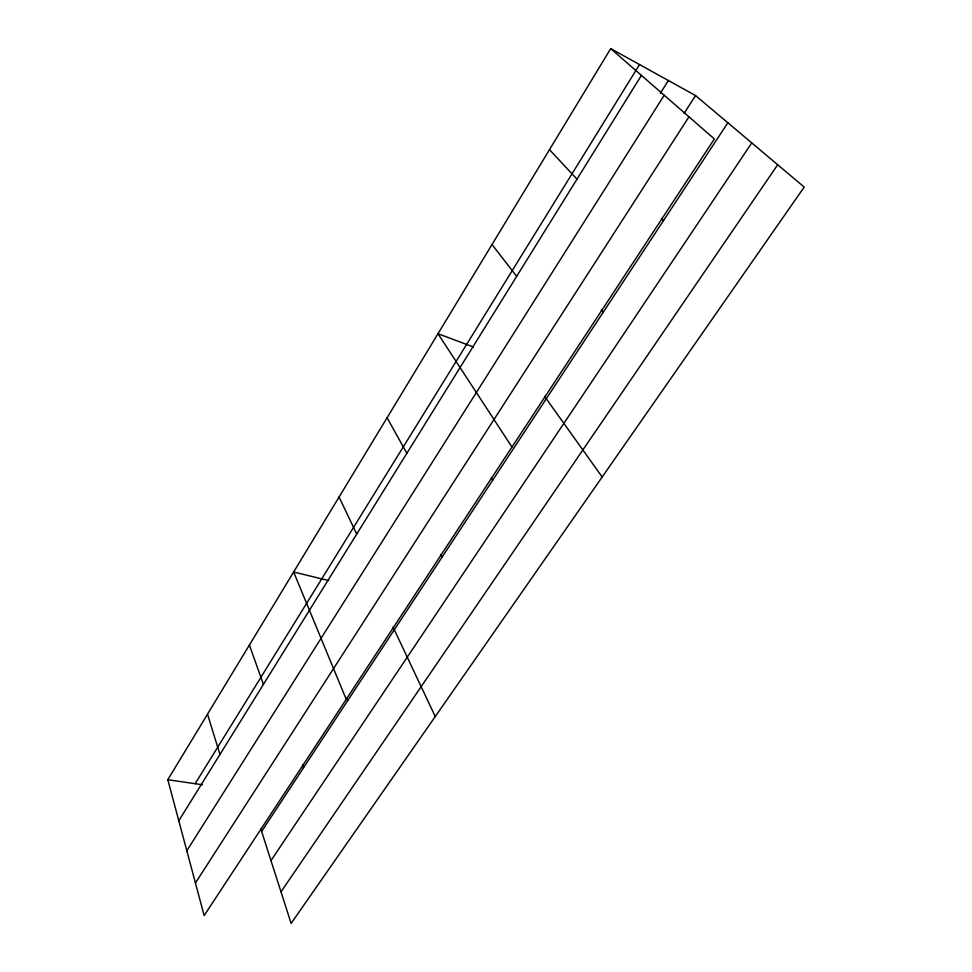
<?xml version="1.0" encoding="UTF-8"?>
<svg xmlns="http://www.w3.org/2000/svg" width="972" height="972" viewBox="0 0 972 972"><rect width="100%" height="100%" fill="white"/><g stroke="black" fill="none" stroke-linecap="round" stroke-linejoin="round"><path stroke-width="1.46" d="M610.708 48.6L714.359 138.96L204.156 915.563L167.804 779.726L610.708 48.6L695.539 95.56L804.196 187.074L291.114 923.4L260.715 828.594M195.165 783.699L639.54 64.565M178.787 820.769L641.411 75.366M660.316 93.312L668.372 80.518M186.818 850.779L664.204 95.232M684.118 113.359L695.539 95.56M195.433 882.989L688.966 116.822M261.626 831.449L727.858 122.776M270.981 860.609L751.757 142.908M280.993 891.846L777.685 164.742M167.804 779.726L202.407 784.756M328.791 580.6L293.641 571.986L346.226 699.33M473.437 346.98L437.983 333.712L511.965 447.035M661.446 218.433L663.536 220.547M549.484 149.664L576.991 179.164M601.243 310.104L603.126 312.364M492.014 244.519L516.679 276.352M544.587 396.369L602.166 477.009M491.188 477.677L492.731 480.18M387.087 417.741L406.867 453.292M440.753 554.465L442.151 557.065M339.046 497.032L356.736 534.053M393.053 627.098L435.249 716.558M346.542 697.908L347.684 700.654M302.499 764.988L303.519 767.783M249.391 645.031L263.436 684.397M207.51 714.177L219.951 754.454"/></g></svg>
